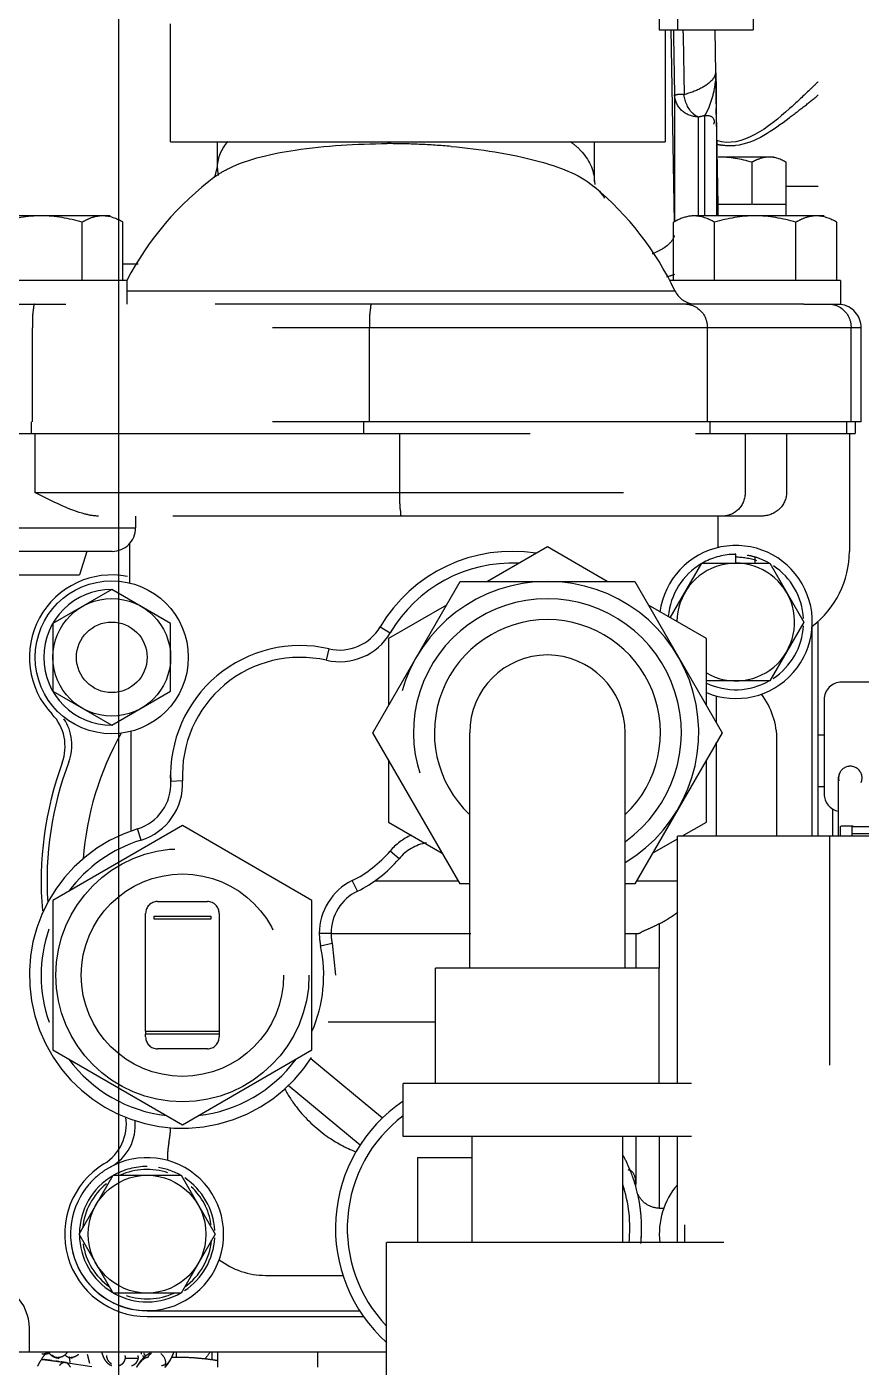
# Model space of a CAD drawing. Header units: millimetres. Extents: x 17886 to 18265, y -8727 to -7321.
# Drawn here: x 17970.073 to 17970.782, y -7871.482 to -7870.344 of the extents above; entities that cross this region are included whole.
import ezdxf

# ---------------------------------------------------------------- set-up
doc = ezdxf.new("R2010")
doc.units = ezdxf.units.MM
doc.linetypes.add('CENTER', pattern=[2, 1.25, -0.25, 0.25, -0.25])
doc.linetypes.add('EPL_DASH', pattern=[1, 0.5, -0.5])
for name, color, linetype in [('2620532_DKREDXF_CONTINUOUS_LINE', 7, 'Continuous'), ('2706792_BM04DXF_CONTINUOUS_LINE', 7, 'Continuous'), ('3792201_DXF_CONTINUOUS_LINE', 7, 'Continuous'), ('3884027_DKREDXF_CONTINUOUS_LINE', 7, 'Continuous'), ('5D1026_DKVG0DXF_CONTINUOUS_LINE', 7, 'Continuous'), ('DEFAULT_1', 7, 'CENTER')]:
    doc.layers.add(name, color=color, linetype=linetype)
doc.layers.add('CRTANJE', color=4, linetype='Continuous', lineweight=30)

msp = doc.modelspace()

# ---------------------------------------------------------------- linework, layer by layer
at = {"layer": '2620532_DKREDXF_CONTINUOUS_LINE', "color": 7, "linetype": 'EPL_DASH'}
for p, q in [((17970.36682, -7870.94346), (17970.44101, -7870.81496)), ((17970.44101, -7870.81496), (17970.58939, -7870.81496)), ((17970.58939, -7870.81496), (17970.66358, -7870.94346)), ((17970.44101, -7871.07196), (17970.36682, -7870.94346)), ((17970.4492, -7871.14346), (17970.4492, -7870.94346)), ((17970.5812, -7871.14346), (17970.5812, -7870.94346)), ((17970.66358, -7870.94346), (17970.58939, -7871.07196)), ((17970.4492, -7871.07196), (17970.44101, -7871.07196)), ((17970.58939, -7871.07196), (17970.5812, -7871.07196)), ((17970.4202, -7871.24146), (17970.4202, -7871.14346)), ((17970.6102, -7871.14346), (17970.4202, -7871.14346)), ((17970.6102, -7871.24146), (17970.6102, -7871.14346)), ((17970.3927, -7871.28646), (17970.3927, -7871.24146)), ((17970.63769, -7871.24146), (17970.3927, -7871.24146)), ((17970.63769, -7871.28646), (17970.3927, -7871.28646)), ((17970.4512, -7871.37646), (17970.4512, -7871.28646)), ((17970.5792, -7871.37646), (17970.5792, -7871.28646))]:
    msp.add_line(p, q, dxfattribs=at)
for radius, start, end in [(0.1285, 300.95023, 239.04977), (0.11376, 305.62355, 234.37645), (0.096, 313.524, 226.476), (0.066, 0, 180)]:
    msp.add_arc((17970.5152, -7870.94346), radius, start, end, dxfattribs=at)
at = {"layer": '2706792_BM04DXF_CONTINUOUS_LINE', "color": 7, "linetype": 'EPL_DASH'}
for p, q in [((17970.6257, -7871.24146), (17970.6257, -7871.03146)), ((17970.88468, -7871.03146), (17970.62571, -7871.03146)), ((17970.6257, -7871.37646), (17970.6257, -7871.28646))]:
    msp.add_line(p, q, dxfattribs=at)
at = {"layer": '3792201_DXF_CONTINUOUS_LINE', "color": 7, "linetype": 'EPL_DASH'}
for p, q in [((17970.5152, -7870.78557), (17970.4643, -7870.81496)), ((17970.56609, -7870.81496), (17970.5152, -7870.78557)), ((17970.42936, -7870.83513), (17970.3802, -7870.86352)), ((17970.6502, -7870.86352), (17970.60103, -7870.83513)), ((17970.3802, -7870.86352), (17970.3802, -7870.92029)), ((17970.6502, -7870.92029), (17970.6502, -7870.86352)), ((17970.3802, -7870.96663), (17970.3802, -7871.0194)), ((17970.6502, -7871.0194), (17970.6502, -7870.96663)), ((17970.3802, -7871.0194), (17970.4259, -7871.04579)), ((17970.62931, -7871.03146), (17970.6502, -7871.0194)), ((17970.6045, -7871.04579), (17970.6257, -7871.03355))]:
    msp.add_line(p, q, dxfattribs=at)
at = {"layer": '3884027_DKREDXF_CONTINUOUS_LINE', "color": 6, "linetype": 'EPL_DASH'}
for p, q in [((17970.7452, -7869.67947), (17970.7452, -7870.50446)), ((17970.62572, -7870.20646), (17970.62572, -7870.34646)), ((17970.1952, -7870.44146), (17970.1952, -7870.34146)), ((17970.61008, -7870.34646), (17970.69008, -7870.34646)), ((17970.6152, -7870.34646), (17970.6152, -7870.44146)), ((17970.62305, -7870.50981), (17970.62019, -7870.34628)), ((17970.62224, -7870.34625), (17970.62234, -7870.35184)), ((17970.63035, -7870.34639), (17970.63044, -7870.35184)), ((17970.65866, -7870.40165), (17970.6577, -7870.34646)), ((17970.62234, -7870.35184), (17970.62321, -7870.4015)), ((17970.63044, -7870.35184), (17970.63122, -7870.4015)), ((17970.62321, -7870.4015), (17970.62321, -7870.50934)), ((17970.6602, -7870.49528), (17970.65856, -7870.40165)), ((17970.6432, -7870.42038), (17970.6432, -7870.50446)), ((17970.64874, -7870.41908), (17970.64874, -7870.50446)), ((17970.65874, -7870.42852), (17970.65874, -7870.50446)), ((17970.23508, -7870.46272), (17970.23508, -7870.44146)), ((17970.55508, -7870.47513), (17970.55508, -7870.44146)), ((17970.23297, -7870.47075), (17970.23508, -7870.46257)), ((17970.70718, -7870.45446), (17970.6602, -7870.45446)), ((17970.68906, -7870.49446), (17970.68906, -7870.45892)), ((17970.71793, -7870.49446), (17970.71793, -7870.45892)), ((17970.23244, -7870.47155), (17970.23297, -7870.47075)), ((17970.23363, -7870.47065), (17970.23335, -7870.47086)), ((17970.2334, -7870.47083), (17970.23363, -7870.47065)), ((17970.55508, -7870.47494), (17970.55534, -7870.47773)), ((17970.55504, -7870.47976), (17970.55477, -7870.47954)), ((17970.55477, -7870.47954), (17970.55501, -7870.47973)), ((17970.7452, -7870.47946), (17970.71793, -7870.47946)), ((17970.6602, -7870.50446), (17970.6602, -7870.49528)), ((17970.7177, -7870.49446), (17970.7177, -7870.50446)), ((17970.14393, -7870.50446), (17970.03348, -7870.50446)), ((17970.12008, -7870.55946), (17970.12008, -7870.50982)), ((17970.15472, -7870.55946), (17970.15472, -7870.50982)), ((17970.62237, -7870.55946), (17970.62237, -7870.50982)), ((17970.75015, -7870.50446), (17970.63969, -7870.50446)), ((17970.65701, -7870.55946), (17970.65701, -7870.50982)), ((17970.7263, -7870.55946), (17970.7263, -7870.50982)), ((17970.76094, -7870.55946), (17970.76094, -7870.50982)), ((17970.16772, -7870.54553), (17970.15472, -7870.54553)), ((17970.15794, -7870.55946), (17970.01294, -7870.55946)), ((17970.15794, -7870.55946), (17970.15794, -7870.57946)), ((17970.76416, -7870.55946), (17970.61916, -7870.55946)), ((17970.76416, -7870.55946), (17970.76416, -7870.57946)), ((17970.15884, -7870.56803), (17970.62346, -7870.56803)), ((17970.73292, -7870.57946), (17970.10623, -7870.57946)), ((17970.78166, -7870.59946), (17969.99544, -7870.59946)), ((17970.07783, -7870.67946), (17970.07783, -7870.59946)), ((17970.36403, -7870.67946), (17970.36403, -7870.59946)), ((17970.65105, -7870.67946), (17970.65105, -7870.59946)), ((17970.77312, -7870.67946), (17970.77312, -7870.59946)), ((17970.78166, -7870.67946), (17970.78166, -7870.59946)), ((17970.07677, -7870.67946), (17970.07677, -7870.68946)), ((17970.35897, -7870.67946), (17970.35897, -7870.68946)), ((17970.65317, -7870.67946), (17970.65317, -7870.68946)), ((17970.76922, -7870.67946), (17970.76922, -7870.68946)), ((17970.77666, -7870.67946), (17970.77666, -7870.68946)), ((17970.00044, -7870.68946), (17970.63146, -7870.68946)), ((17970.07978, -7870.68946), (17970.07978, -7870.73946)), ((17970.38969, -7870.68946), (17970.38969, -7870.73946)), ((17970.64086, -7870.68946), (17970.77666, -7870.68946)), ((17970.68314, -7870.68946), (17970.68314, -7870.73946)), ((17970.71832, -7870.68946), (17970.71832, -7870.73946)), ((17970.77166, -7870.68946), (17970.77166, -7870.78946)), ((17970.08544, -7870.74228), (17970.07978, -7870.73946)), ((17970.07978, -7870.73946), (17970.71832, -7870.73946)), ((17970.69707, -7870.75946), (17970.13398, -7870.75946)), ((17970.6602, -7870.78621), (17970.6602, -7870.75946)), ((17969.89018, -7870.76946), (17970.16544, -7870.76946)), ((17970.1602, -7870.78296), (17970.1602, -7870.81621)), ((17970.14544, -7870.78946), (17970.02544, -7870.78946)), ((17970.1239, -7870.78946), (17970.11777, -7870.80946)), ((17970.61956, -7870.84583), (17970.64633, -7870.79946)), ((17970.64633, -7870.79946), (17970.70406, -7870.79946)), ((17970.70406, -7870.79946), (17970.73293, -7870.84946)), ((17970.05311, -7870.80946), (17970.11777, -7870.80946)), ((17970.1452, -7870.82172), (17970.0952, -7870.85059)), ((17970.1952, -7870.85059), (17970.1452, -7870.82172)), ((17970.0952, -7870.85059), (17970.0952, -7870.90833)), ((17970.1952, -7870.90833), (17970.1952, -7870.85059)), ((17970.73293, -7870.84946), (17970.70406, -7870.89946)), ((17970.7452, -7871.03146), (17970.7452, -7870.84946)), ((17970.37316, -7870.85353), (17970.38177, -7870.8586)), ((17970.7402, -7871.03146), (17970.7402, -7870.85305)), ((17970.32752, -7870.88198), (17970.32975, -7870.87223)), ((17970.0952, -7870.90833), (17970.1452, -7870.93719)), ((17970.1452, -7870.93719), (17970.1952, -7870.90833)), ((17970.70406, -7870.89946), (17970.6502, -7870.89946)), ((17970.9352, -7870.90049), (17970.7652, -7870.90049)), ((17970.65894, -7870.93544), (17970.65894, -7870.91239)), ((17970.16145, -7870.94239), (17970.16145, -7871.02704)), ((17970.65894, -7871.03146), (17970.65894, -7870.95148)), ((17970.7102, -7871.03146), (17970.7102, -7870.95008)), ((17970.7502, -7870.94558), (17970.7452, -7870.94558)), ((17970.19533, -7870.98493), (17970.1952, -7870.97946)), ((17970.20532, -7870.98443), (17970.19533, -7870.98493)), ((17970.76247, -7870.98196), (17970.76319, -7870.97824)), ((17970.76247, -7871.03146), (17970.76247, -7870.98196)), ((17970.7502, -7870.98946), (17970.7452, -7870.98946)), ((17970.7572, -7871.00804), (17970.7572, -7871.03146)), ((17970.2052, -7871.02244), (17970.0952, -7871.08595)), ((17970.17003, -7871.03473), (17970.1671, -7871.02517)), ((17970.3152, -7871.08595), (17970.2052, -7871.02244)), ((17971.2292, -7871.02352), (17970.77386, -7871.02352)), ((17971.2292, -7871.02938), (17970.77386, -7871.02938)), ((17970.38918, -7871.05051), (17970.38154, -7871.04405)), ((17970.35379, -7871.07814), (17970.34938, -7871.06917)), ((17970.43956, -7871.06946), (17970.36844, -7871.06946)), ((17970.6257, -7871.06946), (17970.59083, -7871.06946)), ((17970.0952, -7871.08595), (17970.0952, -7871.21297)), ((17970.18395, -7871.08696), (17970.22645, -7871.08696)), ((17970.3152, -7871.21297), (17970.3152, -7871.08595)), ((17970.17395, -7871.19711), (17970.17395, -7871.09696)), ((17970.23645, -7871.09696), (17970.23645, -7871.19711)), ((17970.6102, -7871.10566), (17970.6102, -7871.14346)), ((17970.4502, -7871.11446), (17970.33147, -7871.11446)), ((17970.33234, -7871.12236), (17970.3352, -7871.14946)), ((17970.5902, -7871.11446), (17970.5812, -7871.11446)), ((17970.5902, -7871.11446), (17970.5902, -7871.14346)), ((17970.4202, -7871.18946), (17970.32889, -7871.18946)), ((17970.17395, -7871.20196), (17970.17395, -7871.19946)), ((17970.23645, -7871.19946), (17970.23645, -7871.20196)), ((17970.0952, -7871.21297), (17970.2052, -7871.27648)), ((17970.22645, -7871.21196), (17970.18395, -7871.21196)), ((17970.2052, -7871.27648), (17970.3152, -7871.21297)), ((17970.31427, -7871.22019), (17970.37524, -7871.27061)), ((17970.35612, -7871.29373), (17970.29515, -7871.24331)), ((17970.5902, -7871.28646), (17970.5902, -7871.32705)), ((17970.6102, -7871.28646), (17970.6102, -7871.34736)), ((17970.4052, -7871.37646), (17970.4052, -7871.30446)), ((17970.4052, -7871.30446), (17970.4512, -7871.30446)), ((17970.11746, -7871.36946), (17970.14633, -7871.31946)), ((17970.14633, -7871.31946), (17970.20406, -7871.31946)), ((17970.20406, -7871.31946), (17970.23293, -7871.36946)), ((17970.14633, -7871.41946), (17970.11746, -7871.36946)), ((17970.23293, -7871.36946), (17970.20406, -7871.41946)), ((17970.27582, -7871.40446), (17970.3415, -7871.40446)), ((17970.20406, -7871.41946), (17970.14633, -7871.41946)), ((17970.1752, -7871.43446), (17970.35565, -7871.43446)), ((17970.0752, -7871.46946), (17970.0752, -7871.44946)), ((17970.0752, -7871.46946), (17970.3786, -7871.46946)), ((17970.08574, -7871.47578), (17970.08745, -7871.47599)), ((17970.09434, -7871.47686), (17970.09584, -7871.47706)), ((17970.09584, -7871.47706), (17970.09764, -7871.47731)), ((17970.10015, -7871.47765), (17970.10228, -7871.47795)), ((17970.10881, -7871.47365), (17970.10899, -7871.47382)), ((17970.10924, -7871.4747), (17970.10881, -7871.47365)), ((17970.10899, -7871.47382), (17970.11154, -7871.47469)), ((17970.10952, -7871.47561), (17970.10924, -7871.4747)), ((17970.10991, -7871.47849), (17970.10952, -7871.47561)), ((17970.12436, -7871.47143), (17970.12632, -7871.47912)), ((17970.1702, -7871.46946), (17970.1702, -7871.47153)), ((17970.17121, -7871.47216), (17970.17207, -7871.47395)), ((17970.2002, -7871.4741), (17970.2002, -7871.46946)), ((17970.2302, -7871.46946), (17970.2302, -7871.47622)), ((17970.2352, -7871.48246), (17970.2352, -7871.46946)), ((17970.3202, -7871.48246), (17970.3202, -7871.46946)), ((17970.10584, -7871.47846), (17970.12822, -7871.48173))]:
    msp.add_line(p, q, dxfattribs=at)
at = {"layer": '3884027_DKREDXF_CONTINUOUS_LINE', "color": 7, "linetype": 'EPL_DASH'}
for p, q in [((17970.61008, -7870.20646), (17970.61008, -7870.34646)), ((17970.69008, -7870.31146), (17970.69008, -7870.34646)), ((17970.1952, -7870.44146), (17970.6152, -7870.44146)), ((17970.65981, -7870.49446), (17970.68859, -7870.49446)), ((17970.6893, -7870.49446), (17970.7177, -7870.49446)), ((17970.01294, -7870.57946), (17970.10623, -7870.57946)), ((17970.73292, -7870.57946), (17970.76416, -7870.57946)), ((17970.78166, -7870.67946), (17969.99544, -7870.67946)), ((17970.16544, -7870.75946), (17970.16544, -7870.76946)), ((17970.6752, -7870.79946), (17970.6752, -7870.79196)), ((17970.69175, -7870.79946), (17970.69175, -7870.79439)), ((17970.7502, -7870.91549), (17970.7502, -7870.99549)), ((17970.76386, -7871.02296), (17970.76386, -7871.03146)), ((17970.77493, -7871.02296), (17970.76431, -7871.02296)), ((17970.77386, -7871.02352), (17970.77386, -7871.03146)), ((17970.1812, -7871.10181), (17970.1812, -7871.09946)), ((17970.1812, -7871.09946), (17970.2292, -7871.09946)), ((17970.2292, -7871.10181), (17970.1812, -7871.10181)), ((17970.2292, -7871.09946), (17970.2292, -7871.10181)), ((17970.33146, -7871.11403), (17970.32146, -7871.11403)), ((17970.32256, -7871.12445), (17970.33234, -7871.12236)), ((17970.33146, -7871.11427), (17970.33146, -7871.11403)), ((17970.1737, -7871.19711), (17970.2367, -7871.19711)), ((17970.2367, -7871.19946), (17970.1737, -7871.19946)), ((17970.17395, -7871.19711), (17970.17395, -7871.19946)), ((17970.23645, -7871.19711), (17970.23645, -7871.19946)), ((17970.5902, -7871.32738), (17970.5902, -7871.32703)), ((17970.6102, -7871.34736), (17970.61407, -7871.34736)), ((17970.1752, -7871.43946), (17970.35903, -7871.43946)), ((17969.81888, -7871.46946), (17970.0752, -7871.46946)), ((17970.15652, -7871.47487), (17970.16748, -7871.47487))]:
    msp.add_line(p, q, dxfattribs=at)
at = {"layer": '3884027_DKREDXF_CONTINUOUS_LINE', "color": 6, "linetype": 'EPL_DASH'}
msp.add_lwpolyline([(17970.65824, -7870.38404), (17970.65822, -7870.3834), (17970.6582, -7870.38281)], dxfattribs=at)
at = {"layer": '3884027_DKREDXF_CONTINUOUS_LINE', "color": 7, "linetype": 'EPL_DASH'}
msp.add_lwpolyline([(17970.5903, -7871.32912), (17970.59024, -7871.32843), (17970.59021, -7871.32773), (17970.5902, -7871.32738)], dxfattribs=at)
at = {"layer": '3884027_DKREDXF_CONTINUOUS_LINE', "color": 6, "linetype": 'EPL_DASH'}
for centre, radius in [((17970.1452, -7870.87946), 0.065), ((17970.1452, -7870.87946), 0.05), ((17970.1452, -7870.87946), 0.03), ((17970.2052, -7871.14946), 0.1075), ((17970.2052, -7871.14946), 0.08596), ((17970.1752, -7871.36946), 0.05)]:
    msp.add_circle(centre, radius, dxfattribs=at)
for centre, radius, start, end in [((17970.01054, -7869.64261), 1.04827, 313.88617, 314.49936), ((17970.22579, -7869.77861), 0.81124, 308.7634, 309.81329), ((17968.52768, -7870.43976), 2.1311, 0.35955, 0.714), ((17970.61012, -7870.26699), 0.15692, 282.17175, 283.22955), ((17970.61142, -7870.27251), 0.15125, 283.2292, 284.28771), ((17970.23939, -7870.42874), 0.41935, 0.03101, 0.32184), ((17970.3791, -7871.07305), 0.62994, 87.51431, 89.99961), ((17970.38045, -7871.04624), 0.6031, 84.95712, 87.5323), ((17970.67108, -7870.39861), 0.04647, 255.18734, 260.05249), ((17970.38855, -7870.67946), 0.26, 126.64379, 152.51409), ((17970.26346, -7870.51122), 0.05036, 126.65614, 128.15778), ((17970.38855, -7870.67946), 0.26, 25.37693, 50.18989), ((17970.64153, -7870.55946), 0.02, 205.37693, 260.38025), ((17970.76166, -7870.59946), 0.02, 0, 83.0024), ((17970.14544, -7870.76946), 0.02, 270, 0), ((17970.4852, -7870.91946), 0.13, 80.97079, 149.52601), ((17970.6752, -7870.84946), 0.065, 247.36945, 172.54851), ((17970.6752, -7870.84946), 0.0575, 92.33114, 119.59185), ((17970.69166, -7870.78946), 0.08, 307.35645, 0), ((17970.4852, -7870.91946), 0.12, 87.30853, 149.52601), ((17970.6752, -7870.84946), 0.0575, 120.40815, 175.26295), ((17970.6752, -7870.84946), 0.05, 239.99961, 179.58956), ((17970.6752, -7870.84946), 0.0575, 60.40815, 71.96641), ((17970.6752, -7870.84946), 0.0575, 3.08227, 56.23998), ((17970.33868, -7870.83324), 0.05, 257.10142, 329.52601), ((17970.33868, -7870.83324), 0.04, 257.10142, 329.52601), ((17970.6752, -7870.84946), 0.0575, 303.46533, 356.86278), ((17970.3052, -7870.97946), 0.11, 77.10142, 182.85153), ((17970.3052, -7870.97946), 0.1, 77.10142, 182.85153), ((17970.6752, -7870.84946), 0.0575, 244.28694, 299.59185), ((17970.7652, -7870.91549), 0.015, 90, 180), ((17970.6452, -7870.95008), 0.065, 0, 37.26952), ((17970.07136, -7870.95411), 0.04, 339.21116, 34.01258), ((17970.3752, -7871.06946), 0.255, 150.51845, 175.73424), ((17970.3752, -7871.06946), 0.285, 159.21116, 183.6771), ((17970.15538, -7870.98692), 0.04, 287.03915, 2.85153), ((17970.15538, -7870.98692), 0.05, 287.03915, 2.85153), ((17970.7652, -7870.99549), 0.015, 180, 259.30899), ((17970.2052, -7871.14946), 0.13, 107.03915, 12.02976), ((17970.41971, -7871.07634), 0.05, 113.75469, 139.76847), ((17970.2052, -7871.14946), 0.12, 107.03915, 143.5239), ((17970.3052, -7870.97946), 0.1, 296.21739, 319.76847), ((17970.41971, -7871.07634), 0.04, 100.51966, 139.76847), ((17970.3052, -7870.97946), 0.11, 296.21739, 319.76847), ((17970.37146, -7871.11403), 0.05, 116.21739, 180), ((17970.37146, -7871.11403), 0.04, 116.21739, 180), ((17970.18395, -7871.09696), 0.01, 90, 180), ((17970.22645, -7871.09696), 0.01, 0, 90), ((17970.56979, -7871.02342), 0.09163, 296.16601, 307.78447), ((17970.2052, -7871.14946), 0.12, 160.98392, 199.36925), ((17970.2052, -7871.14946), 0.12, 336.45156, 12.02976), ((17970.18395, -7871.20196), 0.01, 180, 270), ((17970.22645, -7871.20196), 0.01, 270, 0), ((17970.2052, -7871.14946), 0.12, 216.46526, 263.52466), ((17970.2052, -7871.14946), 0.12, 276.45091, 323.53555), ((17970.39592, -7871.18922), 0.11845, 208.74232, 217.96472), ((17970.4652, -7871.36446), 0.13, 123.91097, 228.22447), ((17970.39658, -7871.18853), 0.1194, 218.02957, 234.90611), ((17970.4652, -7871.36446), 0.12, 127.18148, 223.78649), ((17970.1252, -7871.27713), 0.04, 298.43565, 5.79752), ((17970.25746, -7871.3042), 0.065, 168.43045, 182.29632), ((17970.39735, -7871.18713), 0.12098, 234.98892, 248.27844), ((17970.1752, -7871.36946), 0.065, 184.54075, 120.16194), ((17970.4652, -7871.36446), 0.13, 23.46173, 28.71088), ((17970.4652, -7871.36446), 0.13, 13.04283, 21.9818), ((17970.1752, -7871.36946), 0.065, 130.72242, 143.04997), ((17970.4652, -7871.36446), 0.12, 354.25882, 18.12528), ((17970.6752, -7871.36946), 0.065, 139.74453, 186.19428), ((17970.4652, -7871.36446), 0.13, 7.97757, 9.08936), ((17970.4652, -7871.36446), 0.13, 354.62315, 5.05397), ((17970.27582, -7871.33946), 0.065, 232.73048, 270), ((17970.0352, -7871.44946), 0.04, 0, 90), ((17970.12151, -7871.49843), 0.04255, 147.64163, 148.89357), ((17969.98617, -7872.30734), 0.83725, 82.56138, 83.19763), ((17970.12067, -7871.4979), 0.04156, 146.92004, 147.64024), ((17969.98446, -7872.31023), 0.84058, 82.68462, 82.96226), ((17969.9845, -7872.30998), 0.84033, 82.48922, 82.68462), ((17970.10102, -7871.4633), 0.01152, 231.42414, 240.93962), ((17969.98624, -7872.30678), 0.83668, 81.69718, 82.5614), ((17969.98456, -7872.30949), 0.83984, 82.08885, 82.26187), ((17970.10048, -7871.46445), 0.01024, 255.6683, 262.95628), ((17970.10049, -7871.46433), 0.01036, 262.96971, 270.01833), ((17970.18686, -7871.49254), 0.02256, 137.52312, 140.21689), ((17970.19098, -7871.49282), 0.0263, 135.96441, 140.22359), ((17970.16418, -7871.45942), 0.03516, 328.07759, 329.537), ((17970.16078, -7871.45744), 0.03909, 329.56908, 332.60233), ((17970.2002, -7871.68255), 0.20845, 90.00121, 91.18322), ((17970.20018, -7871.68394), 0.20984, 87.34595, 89.99466), ((17970.1997, -7871.69341), 0.21932, 84.79992, 87.33659), ((17970.19791, -7871.71281), 0.2388, 82.44961, 84.79328), ((17970.1949, -7871.73589), 0.26208, 81.15299, 82.46128), ((17969.98463, -7872.30902), 0.83935, 81.69713, 81.94208), ((17970.10532, -7871.482), 0.00358, 71.96397, 81.54378), ((17970.14935, -7871.47029), 0.01159, 231.44135, 239.10326), ((17970.14903, -7871.47083), 0.01095, 239.09579, 247.57574), ((17970.19072, -7871.49575), 0.02757, 140.22773, 143.04052), ((17970.20593, -7871.50433), 0.04518, 144.31203, 145.41293)]:
    msp.add_arc(centre, radius, start, end, dxfattribs=at)
at = {"layer": '3884027_DKREDXF_CONTINUOUS_LINE', "color": 7, "linetype": 'EPL_DASH'}
for centre, radius, start, end in [((17970.6752, -7870.84946), 0.0575, 90, 92.33114), ((17970.6752, -7870.84946), 0.055, 71.17004, 90.41485), ((17970.6752, -7870.84946), 0.0575, 71.96641, 80.4335), ((17970.1452, -7870.87946), 0.07, 79.04239, 223.61495), ((17970.1452, -7870.87946), 0.05774, 90, 270), ((17970.06556, -7870.95534), 0.04, 339.76805, 43.61495), ((17970.3752, -7871.06946), 0.29, 159.76805, 185.01953), ((17970.77247, -7870.98196), 0.01, 338.17216, 194.17216), ((17970.37146, -7871.11403), 0.05, 180, 192.02976), ((17970.37131, -7871.11402), 0.03985, 180.62668, 184.41327), ((17970.37164, -7871.11401), 0.04017, 184.39861, 192.00547), ((17970.11761, -7871.27574), 0.04, 301.56708, 8.02602), ((17970.1252, -7871.27713), 0.07, 348.43045, 358.40788), ((17970.1752, -7871.36946), 0.07, 121.56708, 270), ((17970.1752, -7871.36946), 0.065, 120.16194, 130.72242), ((17970.1752, -7871.36946), 0.0575, 90, 119.59185), ((17970.1752, -7871.36946), 0.055, 71.17004, 114.60794), ((17970.1752, -7871.36946), 0.0575, 59.51042, 80.4335), ((17970.4652, -7871.36446), 0.13, 21.9818, 23.46173), ((17970.1752, -7871.36946), 0.0575, 120.40815, 179.59185), ((17970.1752, -7871.36946), 0.055, 128.90474, 174.61611), ((17970.1752, -7871.36946), 0.0575, 3.0553, 56.2558), ((17970.1752, -7871.36946), 0.055, 8.62383, 47.11365), ((17970.1752, -7871.36946), 0.065, 143.04997, 270), ((17970.4652, -7871.36446), 0.13, 9.08936, 13.04283), ((17970.4652, -7871.36446), 0.13, 5.05397, 7.97757), ((17970.1752, -7871.36946), 0.0575, 180.40815, 239.2589), ((17970.1752, -7871.36946), 0.0575, 303.44976, 356.89003), ((17970.1752, -7871.36946), 0.055, 305.47077, 354.61611), ((17970.4652, -7871.36446), 0.13, 354.29439, 0), ((17970.1752, -7871.36946), 0.055, 188.62383, 234.50999), ((17970.1752, -7871.36946), 0.0575, 240.40815, 300.47612), ((17970.1752, -7871.36946), 0.055, 251.17004, 294.60794)]:
    msp.add_arc(centre, radius, start, end, dxfattribs=at)
at = {"layer": '3884027_DKREDXF_CONTINUOUS_LINE', "color": 6, "linetype": 'EPL_DASH'}
for points in [[(17970.6582, -7870.38281), (17970.65752, -7870.38717), (17970.6538, -7870.39083), (17970.65017, -7870.39333)], [(17970.65819, -7870.38281), (17970.65822, -7870.3885), (17970.65745, -7870.39422), (17970.65619, -7870.39977)], [(17970.65832, -7870.38995), (17970.65842, -7870.3977), (17970.65852, -7870.40545), (17970.65861, -7870.4132)], [(17970.65619, -7870.39977), (17970.65515, -7870.40433), (17970.65375, -7870.40883), (17970.65191, -7870.41313)], [(17970.23508, -7870.46257), (17970.23511, -7870.45492), (17970.23881, -7870.44706), (17970.24397, -7870.44141)], [(17970.67485, -7870.44476), (17970.67094, -7870.4452), (17970.66693, -7870.44506), (17970.66305, -7870.44439)], [(17970.23363, -7870.47065), (17970.23705, -7870.46813), (17970.24078, -7870.46601), (17970.2446, -7870.46415)], [(17970.23597, -7870.47011), (17970.2354, -7870.46768), (17970.23508, -7870.46518), (17970.23508, -7870.46268)], [(17970.68906, -7870.45892), (17970.67971, -7870.45622), (17970.66993, -7870.45446), (17970.6602, -7870.45446)], [(17970.7035, -7870.45446), (17970.69984, -7870.45446), (17970.69615, -7870.45547), (17970.69282, -7870.45698)], [(17970.71793, -7870.45892), (17970.71357, -7870.45641), (17970.70853, -7870.45446), (17970.7035, -7870.45446)], [(17970.555, -7870.47973), (17970.5583, -7870.48247), (17970.56134, -7870.48565), (17970.56361, -7870.48928)], [(17970.08544, -7870.50446), (17970.07375, -7870.50446), (17970.06202, -7870.50658), (17970.0508, -7870.50982)], [(17970.12008, -7870.50982), (17970.10885, -7870.50658), (17970.09712, -7870.50446), (17970.08544, -7870.50446)], [(17970.12718, -7870.50641), (17970.12472, -7870.50733), (17970.12235, -7870.50851), (17970.12008, -7870.50982)], [(17970.1374, -7870.50446), (17970.13393, -7870.50446), (17970.13043, -7870.5052), (17970.12718, -7870.50641)], [(17970.15472, -7870.50982), (17970.14949, -7870.5068), (17970.14344, -7870.50446), (17970.1374, -7870.50446)], [(17970.63969, -7870.50446), (17970.63499, -7870.50446), (17970.63024, -7870.50586), (17970.626, -7870.5079)], [(17970.65701, -7870.50982), (17970.65178, -7870.5068), (17970.64574, -7870.50446), (17970.63969, -7870.50446)], [(17970.69166, -7870.50446), (17970.67997, -7870.50446), (17970.66824, -7870.50658), (17970.65701, -7870.50982)], [(17970.7263, -7870.50982), (17970.71507, -7870.50658), (17970.70334, -7870.50446), (17970.69166, -7870.50446)], [(17970.7334, -7870.50641), (17970.73094, -7870.50733), (17970.72857, -7870.50851), (17970.7263, -7870.50982)], [(17970.74362, -7870.50446), (17970.74015, -7870.50446), (17970.73665, -7870.5052), (17970.7334, -7870.50641)], [(17970.76094, -7870.50982), (17970.7557, -7870.5068), (17970.74966, -7870.50446), (17970.74362, -7870.50446)], [(17970.61306, -7870.53244), (17970.61026, -7870.53417), (17970.60726, -7870.5356), (17970.60421, -7870.53682)], [(17970.62302, -7870.55432), (17970.62083, -7870.55511), (17970.6186, -7870.55583), (17970.61636, -7870.55648)], [(17970.63295, -7870.57946), (17970.63915, -7870.57946), (17970.64577, -7870.58396), (17970.64863, -7870.58946)], [(17970.64863, -7870.58946), (17970.65021, -7870.5925), (17970.65105, -7870.59603), (17970.65105, -7870.59946)], [(17970.75502, -7870.57946), (17970.76122, -7870.57946), (17970.76784, -7870.58396), (17970.7707, -7870.58946)], [(17970.7707, -7870.58946), (17970.77228, -7870.5925), (17970.77312, -7870.59603), (17970.77312, -7870.59946)], [(17970.18694, -7871.47091), (17970.18904, -7871.47268), (17970.19069, -7871.47548), (17970.19075, -7871.47822)], [(17970.22861, -7871.46947), (17970.22752, -7871.47174), (17970.2259, -7871.47378), (17970.22405, -7871.47549)]]:
    msp.add_open_spline(points, degree=3, dxfattribs=at)
for points, knots in [([(17970.65824, -7870.38404), (17970.65825, -7870.38507), (17970.65828, -7870.38704), (17970.65831, -7870.38901), (17970.65832, -7870.38995)], [0, 0, 0, 0, 0.5218559, 1, 1, 1, 1]), ([(17970.65824, -7870.38404), (17970.65832, -7870.38895), (17970.65864, -7870.39481), (17970.65845, -7870.4007), (17970.65856, -7870.40165)], [0, 0, 0, 0, 0.8367515, 1, 1, 1, 1]), ([(17970.65017, -7870.39333), (17970.64895, -7870.39416), (17970.64303, -7870.39771), (17970.63645, -7870.40004), (17970.63122, -7870.4015)], [0, 0, 0, 0, 0.2134814, 1, 1, 1, 1]), ([(17970.63122, -7870.4015), (17970.62926, -7870.40152), (17970.62707, -7870.40076), (17970.62357, -7870.40211), (17970.62321, -7870.4015)], [0, 0, 0, 0, 0.7337527, 1, 1, 1, 1]), ([(17970.6432, -7870.42038), (17970.63818, -7870.42038), (17970.62784, -7870.41655), (17970.6233, -7870.40638), (17970.62321, -7870.4015)], [0, 0, 0, 0, 0.5069182, 1, 1, 1, 1]), ([(17970.6432, -7870.42038), (17970.64173, -7870.41983), (17970.6352, -7870.41551), (17970.63208, -7870.40752), (17970.63122, -7870.4015)], [0, 0, 0, 0, 0.2054308, 1, 1, 1, 1]), ([(17970.73723, -7870.39812), (17970.73187, -7870.40328), (17970.71099, -7870.42287), (17970.68047, -7870.44758), (17970.65912, -7870.44049)], [0, 0, 0, 0, 0.248683, 1, 1, 1, 1]), ([(17970.64985, -7870.41735), (17970.64968, -7870.41766), (17970.64932, -7870.41825), (17970.64894, -7870.41881), (17970.64874, -7870.41908)], [0, 0, 0, 0, 0.5233974, 1, 1, 1, 1]), ([(17970.65191, -7870.41313), (17970.65159, -7870.41388), (17970.65094, -7870.41531), (17970.65022, -7870.4167), (17970.64985, -7870.41735)], [0, 0, 0, 0, 0.524816, 1, 1, 1, 1]), ([(17970.73371, -7870.41117), (17970.72938, -7870.41464), (17970.71162, -7870.4283), (17970.69186, -7870.44283), (17970.67485, -7870.44476)], [0, 0, 0, 0, 0.2447746, 1, 1, 1, 1]), ([(17970.64874, -7870.41908), (17970.65109, -7870.41908), (17970.65622, -7870.41913), (17970.65735, -7870.42514), (17970.65617, -7870.42665)], [0, 0, 0, 0, 0.5509407, 1, 1, 1, 1]), ([(17970.53477, -7870.44141), (17970.53792, -7870.44373), (17970.54811, -7870.4522), (17970.55504, -7870.46552), (17970.55508, -7870.47494)], [0, 0, 0, 0, 0.2933616, 1, 1, 1, 1]), ([(17970.2446, -7870.46415), (17970.26212, -7870.4556), (17970.30756, -7870.4459), (17970.35299, -7870.4431), (17970.3791, -7870.4431)], [0, 0, 0, 0, 0.4274136, 1, 1, 1, 1]), ([(17970.43347, -7870.44547), (17970.45837, -7870.44768), (17970.49994, -7870.454), (17970.54139, -7870.46851), (17970.55477, -7870.47954)], [0, 0, 0, 0, 0.5905324, 1, 1, 1, 1]), ([(17970.69282, -7870.45698), (17970.69218, -7870.45727), (17970.69091, -7870.45789), (17970.68968, -7870.45857), (17970.68906, -7870.45892)], [0, 0, 0, 0, 0.4955827, 1, 1, 1, 1]), ([(17970.626, -7870.5079), (17970.62539, -7870.50819), (17970.62417, -7870.50881), (17970.62297, -7870.50947), (17970.62237, -7870.50982)], [0, 0, 0, 0, 0.4964668, 1, 1, 1, 1]), ([(17970.62294, -7870.52116), (17970.62214, -7870.52459), (17970.61849, -7870.52879), (17970.61437, -7870.53163), (17970.61306, -7870.53244)], [0, 0, 0, 0, 0.6956061, 1, 1, 1, 1]), ([(17970.07952, -7870.57946), (17970.07897, -7870.57946), (17970.07882, -7870.58242), (17970.07774, -7870.58784), (17970.07783, -7870.59474), (17970.07783, -7870.59946)], [0, 0, 0, 0, 0.0821384, 0.2984935, 1, 1, 1, 1]), ([(17970.36572, -7870.57946), (17970.36517, -7870.57946), (17970.36502, -7870.58242), (17970.36394, -7870.58784), (17970.36403, -7870.59474), (17970.36403, -7870.59946)], [0, 0, 0, 0, 0.0821384, 0.2984935, 1, 1, 1, 1]), ([(17970.13398, -7870.75946), (17970.13008, -7870.75946), (17970.11293, -7870.75614), (17970.09741, -7870.74822), (17970.08544, -7870.74228)], [0, 0, 0, 0, 0.2257322, 1, 1, 1, 1]), ([(17970.38969, -7870.73946), (17970.38969, -7870.74415), (17970.38945, -7870.75108), (17970.39063, -7870.7564), (17970.39054, -7870.75946), (17970.3911, -7870.75946)], [0, 0, 0, 0, 0.6995427, 0.9171014, 1, 1, 1, 1]), ([(17970.68314, -7870.73946), (17970.68314, -7870.74449), (17970.67945, -7870.75486), (17970.6692, -7870.75946), (17970.66432, -7870.75946)], [0, 0, 0, 0, 0.5074036, 1, 1, 1, 1]), ([(17970.71832, -7870.73946), (17970.71831, -7870.74471), (17970.71336, -7870.75562), (17970.70235, -7870.75942), (17970.69707, -7870.75946)], [0, 0, 0, 0, 0.4985255, 1, 1, 1, 1]), ([(17970.5902, -7871.11446), (17970.5902, -7871.11406), (17970.59304, -7871.11442), (17970.59598, -7871.11189), (17970.60291, -7871.10953), (17970.60759, -7871.10693), (17970.6102, -7871.10566)], [0, 0, 0, 0, 0.0543283, 0.2529674, 0.6023883, 1, 1, 1, 1]), ([(17970.08233, -7871.48168), (17970.08277, -7871.48074), (17970.08364, -7871.47897), (17970.0846, -7871.47724), (17970.08508, -7871.47645)], [0, 0, 0, 0, 0.5280886, 1, 1, 1, 1]), ([(17970.08574, -7871.47093), (17970.0861, -7871.471), (17970.08684, -7871.47107), (17970.08758, -7871.471), (17970.08794, -7871.47094)], [0, 0, 0, 0, 0.4921637, 1, 1, 1, 1]), ([(17970.08585, -7871.47522), (17970.08638, -7871.4744), (17970.08729, -7871.47312), (17970.08828, -7871.47189), (17970.0887, -7871.47147)], [0, 0, 0, 0, 0.6179107, 1, 1, 1, 1]), ([(17970.08794, -7871.47094), (17970.08827, -7871.47088), (17970.08893, -7871.47072), (17970.08957, -7871.47048), (17970.08988, -7871.47034)], [0, 0, 0, 0, 0.4925231, 1, 1, 1, 1]), ([(17970.088, -7871.47127), (17970.08858, -7871.47127), (17970.08972, -7871.47117), (17970.09083, -7871.47088), (17970.09135, -7871.47069)], [0, 0, 0, 0, 0.5138776, 1, 1, 1, 1]), ([(17970.0887, -7871.47147), (17970.08881, -7871.47135), (17970.08947, -7871.47083), (17970.08835, -7871.47127), (17970.088, -7871.47127)], [0, 0, 0, 0, 0.3201513, 1, 1, 1, 1]), ([(17970.08988, -7871.47034), (17970.09009, -7871.47025), (17970.0905, -7871.47005), (17970.09091, -7871.46982), (17970.0911, -7871.4697)], [0, 0, 0, 0, 0.4969446, 1, 1, 1, 1]), ([(17970.09137, -7871.46965), (17970.09171, -7871.47014), (17970.09246, -7871.47109), (17970.09335, -7871.47192), (17970.09383, -7871.4723)], [0, 0, 0, 0, 0.4912483, 1, 1, 1, 1]), ([(17970.09542, -7871.47337), (17970.09581, -7871.47358), (17970.09663, -7871.47398), (17970.0975, -7871.47426), (17970.09794, -7871.47437)], [0, 0, 0, 0, 0.4915821, 1, 1, 1, 1]), ([(17970.13661, -7871.46963), (17970.13679, -7871.47035), (17970.13722, -7871.47177), (17970.13776, -7871.47315), (17970.13806, -7871.47382)], [0, 0, 0, 0, 0.5039396, 1, 1, 1, 1]), ([(17970.13806, -7871.47382), (17970.13852, -7871.47485), (17970.13962, -7871.47689), (17970.14121, -7871.47862), (17970.14213, -7871.47935)], [0, 0, 0, 0, 0.4900652, 1, 1, 1, 1]), ([(17970.15632, -7871.47265), (17970.15643, -7871.47302), (17970.15658, -7871.47375), (17970.15657, -7871.47451), (17970.15652, -7871.47487)], [0, 0, 0, 0, 0.5069219, 1, 1, 1, 1]), ([(17970.16728, -7871.47265), (17970.16739, -7871.47302), (17970.16754, -7871.47375), (17970.16753, -7871.47451), (17970.16748, -7871.47487)], [0, 0, 0, 0, 0.5069219, 1, 1, 1, 1]), ([(17970.16923, -7871.47798), (17970.16948, -7871.47763), (17970.16998, -7871.47696), (17970.1705, -7871.47631), (17970.17077, -7871.47599)], [0, 0, 0, 0, 0.5051972, 1, 1, 1, 1]), ([(17970.17022, -7871.47731), (17970.17065, -7871.47684), (17970.1715, -7871.476), (17970.17244, -7871.47527), (17970.17291, -7871.47497)], [0, 0, 0, 0, 0.5332145, 1, 1, 1, 1]), ([(17970.17207, -7871.47454), (17970.17253, -7871.47406), (17970.1735, -7871.47314), (17970.17455, -7871.47232), (17970.17509, -7871.47194)], [0, 0, 0, 0, 0.4988869, 1, 1, 1, 1]), ([(17970.17405, -7871.47303), (17970.17375, -7871.47266), (17970.17319, -7871.4719), (17970.17268, -7871.4711), (17970.17245, -7871.4707)], [0, 0, 0, 0, 0.5050249, 1, 1, 1, 1]), ([(17970.17291, -7871.47497), (17970.17342, -7871.47465), (17970.17443, -7871.47413), (17970.17555, -7871.47392), (17970.17608, -7871.47392)], [0, 0, 0, 0, 0.533427, 1, 1, 1, 1]), ([(17970.17509, -7871.47194), (17970.17554, -7871.47163), (17970.17647, -7871.47103), (17970.17745, -7871.47052), (17970.17796, -7871.4703)], [0, 0, 0, 0, 0.495766, 1, 1, 1, 1]), ([(17970.17608, -7871.47392), (17970.17637, -7871.47324), (17970.17719, -7871.47195), (17970.1783, -7871.47091), (17970.17892, -7871.47047)], [0, 0, 0, 0, 0.491317, 1, 1, 1, 1]), ([(17970.19214, -7871.4797), (17970.19249, -7871.47944), (17970.19319, -7871.47877), (17970.19378, -7871.47802), (17970.19408, -7871.47759)], [0, 0, 0, 0, 0.4531254, 1, 1, 1, 1]), ([(17970.19408, -7871.47759), (17970.19423, -7871.47737), (17970.19454, -7871.47691), (17970.19484, -7871.47644), (17970.19498, -7871.4762)], [0, 0, 0, 0, 0.4826476, 1, 1, 1, 1]), ([(17970.19498, -7871.4762), (17970.19517, -7871.47588), (17970.19555, -7871.4752), (17970.19591, -7871.47451), (17970.19608, -7871.47416)], [0, 0, 0, 0, 0.4820898, 1, 1, 1, 1]), ([(17970.19549, -7871.47543), (17970.19588, -7871.47468), (17970.19664, -7871.4731), (17970.19732, -7871.47148), (17970.19766, -7871.47064)], [0, 0, 0, 0, 0.4840798, 1, 1, 1, 1]), ([(17970.19608, -7871.47416), (17970.19644, -7871.47343), (17970.19715, -7871.47188), (17970.19779, -7871.4703), (17970.19811, -7871.46946)], [0, 0, 0, 0, 0.4743529, 1, 1, 1, 1]), ([(17970.10177, -7871.47997), (17970.1016, -7871.48011), (17970.10125, -7871.48042), (17970.10093, -7871.48074), (17970.10076, -7871.4809)], [0, 0, 0, 0, 0.4853636, 1, 1, 1, 1]), ([(17970.10465, -7871.47849), (17970.10415, -7871.47857), (17970.10312, -7871.47896), (17970.10222, -7871.47959), (17970.10177, -7871.47997)], [0, 0, 0, 0, 0.4580775, 1, 1, 1, 1]), ([(17970.10584, -7871.47846), (17970.10564, -7871.47843), (17970.10524, -7871.47841), (17970.10484, -7871.47845), (17970.10465, -7871.47849)], [0, 0, 0, 0, 0.4936267, 1, 1, 1, 1]), ([(17970.10706, -7871.47887), (17970.10696, -7871.47882), (17970.10675, -7871.47872), (17970.10653, -7871.47863), (17970.10643, -7871.4786)], [0, 0, 0, 0, 0.5055618, 1, 1, 1, 1]), ([(17970.10788, -7871.47943), (17970.10775, -7871.47932), (17970.10749, -7871.47912), (17970.1072, -7871.47895), (17970.10706, -7871.47887)], [0, 0, 0, 0, 0.5119621, 1, 1, 1, 1]), ([(17970.11011, -7871.48245), (17970.1098, -7871.48184), (17970.10916, -7871.48075), (17970.10832, -7871.4798), (17970.10788, -7871.47943)], [0, 0, 0, 0, 0.5450608, 1, 1, 1, 1]), ([(17970.16655, -7871.48233), (17970.1669, -7871.48177), (17970.16758, -7871.4807), (17970.16832, -7871.47966), (17970.16869, -7871.47917)], [0, 0, 0, 0, 0.5199603, 1, 1, 1, 1]), ([(17970.16659, -7871.48206), (17970.16694, -7871.48147), (17970.16763, -7871.48033), (17970.16836, -7871.47922), (17970.16873, -7871.47869)], [0, 0, 0, 0, 0.5098368, 1, 1, 1, 1]), ([(17970.1876, -7871.48125), (17970.18804, -7871.48099), (17970.18892, -7871.48058), (17970.18989, -7871.48041), (17970.19035, -7871.48041)], [0, 0, 0, 0, 0.5295514, 1, 1, 1, 1]), ([(17970.19018, -7871.48254), (17970.19096, -7871.48191), (17970.19237, -7871.48049), (17970.1935, -7871.47885), (17970.19402, -7871.47801)], [0, 0, 0, 0, 0.502139, 1, 1, 1, 1]), ([(17970.19075, -7871.47822), (17970.19075, -7871.4786), (17970.1907, -7871.47935), (17970.19049, -7871.48007), (17970.19035, -7871.48041)], [0, 0, 0, 0, 0.5076347, 1, 1, 1, 1]), ([(17970.19035, -7871.48041), (17970.19064, -7871.48041), (17970.1913, -7871.48026), (17970.19186, -7871.47991), (17970.19214, -7871.4797)], [0, 0, 0, 0, 0.4571521, 1, 1, 1, 1])]:
    msp.add_open_spline(points, degree=3, knots=knots, dxfattribs=at)
at = {"layer": '3884027_DKREDXF_CONTINUOUS_LINE', "color": 7, "linetype": 'EPL_DASH'}
for points, knots in [([(17970.58756, -7871.3169), (17970.5871, -7871.31643), (17970.58598, -7871.31556), (17970.58464, -7871.31507), (17970.58392, -7871.31489)], [0, 0, 0, 0, 0.469961, 1, 1, 1, 1]), ([(17970.09455, -7871.47199), (17970.09479, -7871.47228), (17970.09532, -7871.47283), (17970.09595, -7871.47325), (17970.09628, -7871.47343)], [0, 0, 0, 0, 0.5030721, 1, 1, 1, 1]), ([(17970.09628, -7871.47343), (17970.0966, -7871.47359), (17970.09727, -7871.47386), (17970.09798, -7871.474), (17970.09834, -7871.47405)], [0, 0, 0, 0, 0.4930154, 1, 1, 1, 1]), ([(17970.09834, -7871.47405), (17970.09868, -7871.47409), (17970.09937, -7871.47412), (17970.10006, -7871.47407), (17970.10041, -7871.47402)], [0, 0, 0, 0, 0.4927002, 1, 1, 1, 1]), ([(17970.10041, -7871.47402), (17970.10145, -7871.47389), (17970.10347, -7871.47329), (17970.10526, -7871.47217), (17970.10604, -7871.47149)], [0, 0, 0, 0, 0.5024158, 1, 1, 1, 1]), ([(17970.10588, -7871.4724), (17970.10608, -7871.4726), (17970.10651, -7871.47299), (17970.107, -7871.4733), (17970.10725, -7871.47343)], [0, 0, 0, 0, 0.5016321, 1, 1, 1, 1]), ([(17970.10604, -7871.47149), (17970.10631, -7871.47125), (17970.10681, -7871.47075), (17970.10724, -7871.47019), (17970.10743, -7871.46989)], [0, 0, 0, 0, 0.509041, 1, 1, 1, 1]), ([(17970.10725, -7871.47343), (17970.10756, -7871.47359), (17970.10823, -7871.47386), (17970.10894, -7871.474), (17970.10931, -7871.47405)], [0, 0, 0, 0, 0.4930154, 1, 1, 1, 1]), ([(17970.10931, -7871.47405), (17970.10966, -7871.47409), (17970.11037, -7871.47412), (17970.11109, -7871.47406), (17970.11145, -7871.47401)], [0, 0, 0, 0, 0.4924839, 1, 1, 1, 1]), ([(17970.11145, -7871.47401), (17970.11216, -7871.47391), (17970.11358, -7871.47355), (17970.1149, -7871.47293), (17970.11552, -7871.47256)], [0, 0, 0, 0, 0.4976281, 1, 1, 1, 1]), ([(17970.11552, -7871.47256), (17970.11578, -7871.4724), (17970.11629, -7871.47207), (17970.11677, -7871.47169), (17970.117, -7871.47149)], [0, 0, 0, 0, 0.5048592, 1, 1, 1, 1]), ([(17970.14126, -7871.47483), (17970.14115, -7871.47447), (17970.141, -7871.47373), (17970.14101, -7871.47298), (17970.14106, -7871.47261)], [0, 0, 0, 0, 0.5069219, 1, 1, 1, 1]), ([(17970.14506, -7871.47976), (17970.14418, -7871.47914), (17970.14262, -7871.47768), (17970.14155, -7871.4758), (17970.14126, -7871.47483)], [0, 0, 0, 0, 0.5163433, 1, 1, 1, 1]), ([(17970.15588, -7871.47705), (17970.15573, -7871.47739), (17970.15538, -7871.47806), (17970.15494, -7871.47868), (17970.15471, -7871.47898)], [0, 0, 0, 0, 0.499087, 1, 1, 1, 1]), ([(17970.15652, -7871.47487), (17970.15647, -7871.47524), (17970.1563, -7871.47598), (17970.15604, -7871.4767), (17970.15588, -7871.47705)], [0, 0, 0, 0, 0.4918744, 1, 1, 1, 1]), ([(17970.16684, -7871.47705), (17970.16655, -7871.4777), (17970.16582, -7871.47892), (17970.16482, -7871.47994), (17970.16425, -7871.48036)], [0, 0, 0, 0, 0.5031195, 1, 1, 1, 1]), ([(17970.16748, -7871.47487), (17970.16743, -7871.47524), (17970.16727, -7871.47598), (17970.167, -7871.4767), (17970.16684, -7871.47705)], [0, 0, 0, 0, 0.4918744, 1, 1, 1, 1]), ([(17970.15306, -7871.48053), (17970.15275, -7871.48074), (17970.15209, -7871.48111), (17970.15137, -7871.48134), (17970.151, -7871.48141)], [0, 0, 0, 0, 0.5027622, 1, 1, 1, 1]), ([(17970.15471, -7871.47898), (17970.15447, -7871.47928), (17970.15396, -7871.47984), (17970.15337, -7871.48032), (17970.15306, -7871.48053)], [0, 0, 0, 0, 0.5042746, 1, 1, 1, 1]), ([(17970.16425, -7871.48036), (17970.16391, -7871.48062), (17970.16319, -7871.48106), (17970.16238, -7871.48133), (17970.16196, -7871.48141)], [0, 0, 0, 0, 0.5035691, 1, 1, 1, 1])]:
    msp.add_open_spline(points, degree=3, knots=knots, dxfattribs=at)
for points in [[(17970.5902, -7871.32703), (17970.5902, -7871.32354), (17970.58998, -7871.31942), (17970.58756, -7871.3169)], [(17970.59926, -7871.34406), (17970.59603, -7871.34192), (17970.59336, -7871.33868), (17970.59184, -7871.33512)], [(17970.6102, -7871.34736), (17970.60639, -7871.34736), (17970.60243, -7871.34616), (17970.59926, -7871.34406)]]:
    msp.add_open_spline(points, degree=3, dxfattribs=at)
at = {"layer": '5D1026_DKVG0DXF_CONTINUOUS_LINE', "color": 7, "linetype": 'EPL_DASH'}
for p, q in [((17970.6318, -7871.37646), (17970.6318, -7871.36146)), ((17970.3786, -7871.51146), (17970.3786, -7871.37646)), ((17970.66497, -7871.37646), (17970.3786, -7871.37646))]:
    msp.add_line(p, q, dxfattribs=at)
at = {"layer": 'CRTANJE', "lineweight": 30}
msp.add_lwpolyline([(17970.15118, -7879.70246), (17970.15118, -7855.01246), (17968.05118, -7855.01246), (17968.05118, -7879.70246)], close=True, dxfattribs=at)
at = {"layer": 'DEFAULT_1', "color": 2, "linetype": 'EPL_DASH'}
msp.add_line((17970.7552, -7873.2258), (17970.7552, -7871.03146), dxfattribs=at)

doc.saveas('drawing.dxf')
